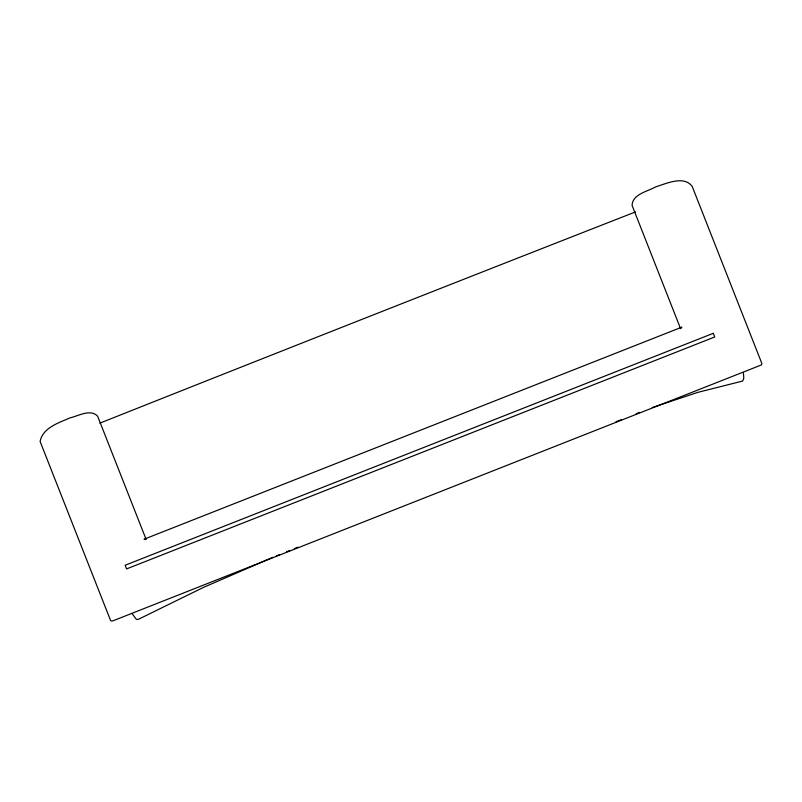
<?xml version="1.0" encoding="UTF-8"?>
<svg xmlns="http://www.w3.org/2000/svg" width="802" height="802" viewBox="0 0 802 802"><rect width="100%" height="100%" fill="white"/><g stroke="black" fill="none" stroke-linecap="round" stroke-linejoin="round"><path stroke-width="1.2" d="M680.697 328.67L681.88 327.136L144.039 539.235L146.024 539.525M635.405 211.949C456.739 281.863 278.154 352.289 99.859 423.145M294.444 548.578L297.843 547.164M272.86 557.29L203.277 587.495L137.984 619.515L136.32 619.314L132.35 613.941M286.494 551.826L289.903 550.433M276.259 555.936L279.657 554.583M636.197 413.702L639.405 412.428M616.016 421.742L621.339 419.636M652.226 407.546L697.7 392.399L742.692 381.04L743.795 378.173L743.434 373.12M680.427 328.279L632.096 205.422C632.347 194.204 647.625 191.477 655.665 186.876C666.422 183.588 683.916 175.187 692.196 186.425L761.9 363.587L761.459 364.92L113.643 620.558L111.839 621.109L110.556 620.447L40.1 441.441C42.797 427.727 58.546 422.935 69.864 417.922C78.295 416.048 90.405 408.559 97.633 416.198L145.974 539.044M713.279 333.311L125.142 565.25L126.586 568.919L714.722 336.98L713.279 333.311"/></g></svg>
